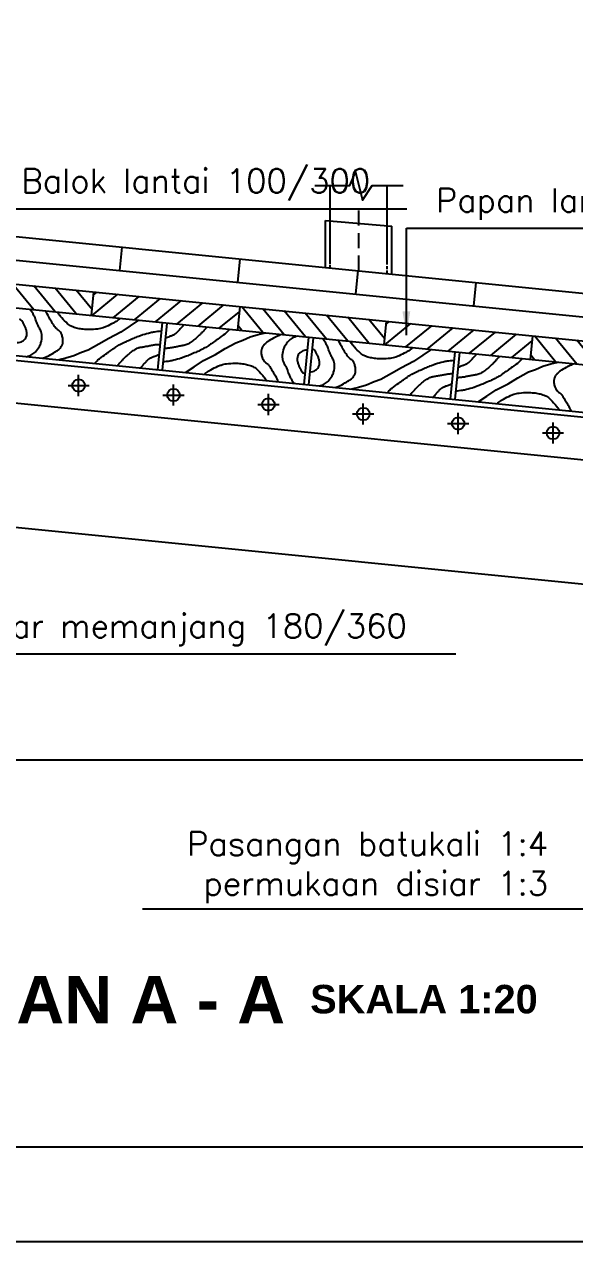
# Model space of a CAD drawing. Header units: metres. Extents: x -50 to 791, y -10 to 584.
# Drawn here: x 161.1 to 219.1, y -10 to 118.3 of the extents above; entities that cross this region are included whole.
import ezdxf

# ---------------------------------------------------------------- set-up
doc = ezdxf.new("R2010")
doc.units = ezdxf.units.M
doc.linetypes.add('DASHED2', pattern=[9.525, 6.35, -3.175])
doc.layers.get('0').update_dxf_attribs({"linetype": 'CONTINUOUS'})
for name, color, linetype in [('ARSIRKAYU', 2, 'CONTINUOUS'), ('GRS-POTONG', 5, 'CONTINUOUS'), ('KAYU', 3, 'CONTINUOUS'), ('UKURAN', 2, 'CONTINUOUS')]:
    doc.layers.add(name, color=color, linetype=linetype)
doc.styles.add('ARIALBOLD', font='arialbd.ttf')
doc.styles.get("Standard").update_dxf_attribs({"font": 'Simplex.shx'})
doc.dimstyles.get("Standard").update_dxf_attribs({"dimtxt": 0.18, "dimasz": 0.18, "dimexe": 0.18, "dimexo": 0.0625, "dimgap": 0.09, "dimtad": 0, "dimtih": 1, "dimtoh": 1, "dimdec": 4, "dimzin": 0, "dimdsep": 46, "dimtxsty": 'Standard', "dimcen": 0.09, "dimadec": 0, "dimazin": 0, "dimtfac": 1, "dimtdec": 4, "dimtofl": 0, "dimtmove": 0, "dimatfit": 3, "dimfxl": 1, "dimtolj": 1, "dimtzin": 0, "dimarcsym": 0})

msp = doc.modelspace()

# ---------------------------------------------------------------- hatches: boundary and pattern name
at = {"layer": 'ARSIRKAYU'}
h = msp.add_hatch(dxfattribs=at)
h.set_pattern_fill('LINE', color=256, scale=0.5, angle=309.2894069, style=0)
h.set_pattern_definition([(309.2894, (81.3938, -129.0837), (1.228657, 1.005265), [])])
h.paths.add_polyline_path([(168.12228, 87.58137), (168.37104, 90.06896), (152.94796, 91.61127), (152.69921, 89.12367)])
h = msp.add_hatch(dxfattribs=at)
h.set_pattern_fill('ANSI31', color=256, scale=0.5, angle=-5.7105931, style=0)
h.set_pattern_definition([(39.2894, (81.3938, -129.0837), (-1.005265, 1.228657), [])])
h.paths.add_polyline_path([(183.79412, 88.52665), (168.37104, 90.06896), (168.12228, 87.58137), (183.54536, 86.03906)])
h = msp.add_hatch(dxfattribs=at)
h.set_pattern_fill('LINE', color=256, scale=0.5, angle=309.2894069, style=0)
h.set_pattern_definition([(309.2894, (112.24, -132.1683), (1.228657, 1.005265), [])])
h.paths.add_polyline_path([(198.96843, 84.49675), (199.21719, 86.98434), (183.79412, 88.52665), (183.54536, 86.03906)])
h = msp.add_hatch(dxfattribs=at)
h.set_pattern_fill('ANSI31', color=256, scale=0.5, angle=-5.7105931, style=0)
h.set_pattern_definition([(39.2894, (112.24, -132.1683), (-1.005265, 1.228657), [])])
h.paths.add_polyline_path([(214.64027, 85.44204), (199.21719, 86.98434), (198.96843, 84.49675), (214.39151, 82.95444)])
h = msp.add_hatch(dxfattribs=at)
h.set_pattern_fill('LINE', color=256, scale=0.5, angle=309.2894069, style=0)
h.set_pattern_definition([(309.2894, (143.0861, -135.253), (1.228657, 1.005265), [])])
h.paths.add_polyline_path([(229.81459, 81.41214), (230.06335, 83.89973), (214.64027, 85.44204), (214.39151, 82.95444)])

# ---------------------------------------------------------------- linework, layer by layer
at = {"color": 1}
msp.add_lwpolyline([(-50.33, -9.99951), (790.67, -9.99951), (790.67, 584.00049), (-50.33, 584.00049)], close=True, dxfattribs=at)
msp.add_lwpolyline([(-0.33, 0.00049), (780.67, 0.00049), (780.67, 574.00049), (-0.33, 574.00049)], close=True)
at = {"layer": 'ARSIRKAYU'}
for points in [[(161.2984, 83.23882, 0.06378848), (161.87308, 83.46572, 0.083608837), (162.24356, 83.75939, 0.045540808), (162.64874, 84.30055, 0.070929534), (162.82228, 84.6998, 0.071973496), (162.91592, 85.44668, 0.10099542), (162.79812, 85.97275, 0.025748047), (162.60048, 86.35888, -0.03178691), (162.44411, 86.67367, -0.013975663), (162.32424, 86.98318, 0.009744136), (162.15609, 87.4285, 0.045828711), (161.99642, 87.74118, 0.026879954), (161.65032, 88.22856)], [(162.97683, 83.07097, 0.01529104), (163.42131, 83.24347, 0.024512912), (163.68923, 83.37282, 0.012467524), (164.32604, 83.74059, 0.02534201), (164.62491, 83.94477, 0.066646882), (164.90639, 84.22497, 0.074859677), (165.07771, 84.53476, 0.075524344), (165.13724, 84.82114, 0.058573077), (165.11361, 85.19669, 0.046204414), (165.00629, 85.58119, 0.066450977), (164.87359, 85.82571, 0.098487276), (164.57293, 86.10273, -0.104277406), (164.29167, 86.36791, -0.009432514), (164.19982, 86.50565, -0.002770775), (163.89869, 86.98198, -0.018627969), (163.64501, 87.42405, -0.013387846), (163.33218, 88.06038)], [(171.1652, 87.27707, -0.018664894), (170.72906, 86.94853, -0.031468309), (170.45198, 86.78041, -0.012748648), (169.70972, 86.41547, -0.029122252), (169.37233, 86.28336, -0.046300172), (168.77867, 86.14907, -0.033094409), (167.92974, 86.09486, -0.024322534), (167.26878, 86.12862, -0.027967397), (166.70005, 86.21783, -0.037122191), (166.17712, 86.37144, -0.051374662), (165.82424, 86.54742, -0.051113076), (165.61404, 86.71306, -0.016068495), (165.02334, 87.32328, -0.038091712), (164.76006, 87.66191, -0.013551276), (164.59001, 87.93459)], [(160.29846, 84.71717, 0.07112432), (160.62573, 84.7536, 0.087556158), (160.86978, 84.8648, 0.056248354), (161.16349, 85.11961, 0.0999648), (161.27761, 85.30803, 0.073450154), (161.34207, 85.62823, 0.076590518), (161.31051, 85.94001, 0.022376324), (161.21349, 86.25534, 0.02430531), (161.09749, 86.53608, 0.023328501), (160.95835, 86.79877, 0.02631247), (160.8125, 87.01834, 0.081592931), (160.7364, 87.09199, 0.039211151), (160.54698, 87.20241)], [(168.46443, 82.52221, -0.012997447), (168.82954, 82.8928, -0.033091182), (168.98588, 83.02466, -0.000991074), (169.69585, 83.54508, -0.002977601), (169.93353, 83.71642, -0.001659014), (170.40985, 84.05311, -0.003309582), (170.65028, 84.21951, -0.022093311), (171.07676, 84.48369, -0.018393394), (171.61295, 84.75851, -0.00617824), (172.03961, 84.95135, -0.004532927), (172.62662, 85.20166, -0.003970056), (173.11849, 85.40158, -0.005467139), (173.47835, 85.54, -0.020517034), (173.56938, 85.56968, -0.002421362), (174.35108, 85.78548, -0.029890268), (174.77961, 85.87447, -0.018121996), (175.49683, 85.95278)], [(182.7057, 86.12303, -0.012997447), (182.34058, 85.75244, -0.033091182), (182.18424, 85.62058, -0.000991074), (181.47427, 85.10016, -0.002977601), (181.23659, 84.92882, -0.001659014), (180.76028, 84.59213, -0.003309582), (180.51985, 84.42573, -0.022093311), (180.09336, 84.16155, -0.018393394), (179.55717, 83.88673, -0.00617824), (179.13051, 83.69389, -0.004532927), (178.5435, 83.44358, -0.003970056), (178.05163, 83.24365, -0.005467139), (177.69177, 83.10524, -0.020517034), (177.60075, 83.07556, -0.002421362), (176.81904, 82.85975, -0.029890268), (176.39051, 82.77077, -0.018121996), (175.67329, 82.69246)], [(180.27407, 86.36619, -0.008435895), (180.16941, 86.21542, -0.020504938), (180.12282, 86.15596, -0.003459548), (179.87404, 85.86802, -0.013722918), (179.80885, 85.79762, -0.009266465), (179.5837, 85.57583, -0.007193444), (179.28444, 85.29985, -0.003458583), (179.21268, 85.23645, -0.001459198), (179.04115, 85.08786, -0.023319225), (178.61554, 84.75463, -0.035029111), (178.30811, 84.56715, -0.026585005), (178.10032, 84.47325, -0.047167509), (177.97652, 84.43806, -0.000665272), (177.77844, 84.40173, -0.000733431), (177.59869, 84.36927, -0.000521819), (177.17671, 84.29419, 0.003440029), (177.11277, 84.28242, 0.000476762), (177.10212, 84.28038, 0.000023444), (176.8856, 84.23857, 0.000466722), (176.70398, 84.20331, -0.000405517), (176.49495, 84.1627, -0.021291095), (176.40586, 84.14937, -0.004670785), (175.99734, 84.1098, -0.019872184), (175.95212, 84.10765, -0.006553739), (175.81488, 84.10839)], [(177.85118, 86.60848, -0.01161999), (177.76815, 86.48852, -0.022597242), (177.72131, 86.42988, -0.000116699), (177.59375, 86.28424, -0.001316031), (177.5824, 86.27136, -0.000038647), (177.55829, 86.24413, -0.000118026), (177.55039, 86.23522, -0.002789472), (177.49642, 86.17504, -0.000826637), (177.31284, 85.97329, -0.003545162), (177.24331, 85.8982, -0.002478075), (177.14255, 85.79199, -0.015263658), (177.07447, 85.72514, -0.014946285), (177.00096, 85.6612, -0.019891441), (176.94085, 85.61586, -0.020327366), (176.87865, 85.57637, -0.010288114), (176.81003, 85.53848, -0.012595548), (176.75262, 85.51012, -0.005809165), (176.63601, 85.45778, -0.009118315), (176.56076, 85.42666, -0.000471347), (176.51551, 85.40895, -0.000744509), (176.48683, 85.39781, -0.00176233), (176.45891, 85.38713, -0.000122596), (176.05692, 85.23503, -0.003794955), (176.03062, 85.22532, -0.000927895), (175.92271, 85.18661)], [(188.19329, 85.57427, 0.01529104), (187.74882, 85.40177, 0.024512912), (187.48089, 85.27242, 0.012467524), (186.84409, 84.90465, 0.02534201), (186.54521, 84.70047, 0.066646882), (186.26373, 84.42027, 0.074859677), (186.09241, 84.11048, 0.075524344), (186.03289, 83.8241, 0.058573077), (186.05651, 83.44855, 0.046204414), (186.16383, 83.06405, 0.066450977), (186.29654, 82.81953, 0.098487276), (186.59719, 82.54251, -0.104277406), (186.87845, 82.27733, -0.009432514), (186.97031, 82.13959, -0.002770775), (187.27143, 81.66326, -0.018627969), (187.52511, 81.22119, -0.013387846), (187.83794, 80.58486)], [(189.87172, 85.40642, 0.06378848), (189.29704, 85.17952, 0.083608837), (188.92656, 84.88585, 0.045540808), (188.52138, 84.34469, 0.070929534), (188.34784, 83.94544, 0.071973496), (188.2542, 83.19856, 0.10099542), (188.37201, 82.67249, 0.025748047), (188.56965, 82.28636, -0.03178691), (188.72601, 81.97157, -0.013975663), (188.84588, 81.66206, 0.009744136), (189.01403, 81.21674, 0.045828711), (189.17371, 80.90406, 0.026879954), (189.5198, 80.41668)], [(192.14455, 80.1542, 0.06378848), (192.71924, 80.3811, 0.083608837), (193.08972, 80.67478, 0.045540808), (193.49489, 81.21594, 0.070929534), (193.66844, 81.61518, 0.071973496), (193.76207, 82.36206, 0.10099542), (193.64427, 82.88814, 0.025748047), (193.44663, 83.27427, -0.03178691), (193.29027, 83.58906, -0.013975663), (193.17039, 83.89857, 0.009744136), (193.00224, 84.34388, 0.045828711), (192.84257, 84.65656, 0.026879954), (192.49648, 85.14395)], [(193.82298, 79.98636, 0.01529104), (194.26746, 80.15885, 0.024512912), (194.53539, 80.2882, 0.012467524), (195.17219, 80.65598, 0.02534201), (195.47106, 80.86016, 0.066646882), (195.75254, 81.14035, 0.074859677), (195.92386, 81.45014, 0.075524344), (195.98339, 81.73652, 0.058573077), (195.95976, 82.11207, 0.046204414), (195.85244, 82.49658, 0.066450977), (195.71974, 82.74109, 0.098487276), (195.41909, 83.01811, -0.104277406), (195.13782, 83.2833, -0.009432514), (195.04597, 83.42103, -0.002770775), (194.74484, 83.89736, -0.018627969), (194.49117, 84.33944, -0.013387846), (194.17833, 84.97576)], [(202.01136, 84.19246, -0.018664894), (201.57521, 83.86391, -0.031468309), (201.29813, 83.6958, -0.012748648), (200.55587, 83.33086, -0.029122252), (200.21849, 83.19874, -0.046300172), (199.62482, 83.06445, -0.033094409), (198.77589, 83.01024, -0.024322534), (198.11493, 83.044, -0.027967397), (197.5462, 83.13321, -0.037122191), (197.02327, 83.28683, -0.051374662), (196.67039, 83.4628, -0.051113076), (196.46019, 83.62844, -0.016068495), (195.8695, 84.23866, -0.038091712), (195.60621, 84.5773, -0.013551276), (195.43616, 84.84998)], [(170.89605, 82.27905, -0.008435895), (171.00071, 82.42982, -0.020504938), (171.0473, 82.48928, -0.003459548), (171.29609, 82.77722, -0.013722918), (171.36127, 82.84762, -0.009266465), (171.58642, 83.06941, -0.007193444), (171.88568, 83.34539, -0.003458583), (171.95744, 83.40879, -0.001459198), (172.12897, 83.55737, -0.023319225), (172.55458, 83.89061, -0.035029111), (172.86201, 84.07809, -0.026585005), (173.0698, 84.17198, -0.047167509), (173.1936, 84.20718, -0.000665272), (173.39168, 84.24351, -0.000733431), (173.57143, 84.27597, -0.000521819), (173.99341, 84.35105, 0.003440029), (174.05735, 84.36282, 0.000476762), (174.068, 84.36486, 0.000023444), (174.28452, 84.40667, 0.000466722), (174.46614, 84.44193, -0.000405517), (174.67517, 84.48254, -0.021291095), (174.76426, 84.49586, -0.004670785), (175.17278, 84.53544, -0.019872184), (175.218, 84.53758, -0.006553739), (175.35524, 84.53685)], [(173.31894, 82.03676, -0.01161999), (173.40198, 82.15672, -0.022597242), (173.44881, 82.21536, -0.000116699), (173.57637, 82.361, -0.001316031), (173.58772, 82.37388, -0.000038647), (173.61184, 82.40111, -0.000118026), (173.61974, 82.41002, -0.002789472), (173.6737, 82.4702, -0.000826637), (173.85728, 82.67195, -0.003545162), (173.92681, 82.74704, -0.002478075), (174.02757, 82.85325, -0.015263658), (174.09565, 82.9201, -0.014946285), (174.16917, 82.98404, -0.019891441), (174.22927, 83.02937, -0.020327366), (174.29147, 83.06887, -0.010288114), (174.36009, 83.10676, -0.012595548), (174.4175, 83.13511, -0.005809165), (174.53411, 83.18746, -0.009118315), (174.60936, 83.21858, -0.000471347), (174.65462, 83.23629, -0.000744509), (174.68329, 83.24743, -0.00176233), (174.71122, 83.25811, -0.000122596), (175.1132, 83.41021, -0.003794955), (175.1395, 83.41992, -0.000927895), (175.24742, 83.45863)], [(190.87167, 83.92807, 0.07112432), (190.54439, 83.89164, 0.087556158), (190.30034, 83.78044, 0.056248354), (190.00663, 83.52563, 0.0999648), (189.89251, 83.33721, 0.073450154), (189.82805, 83.01701, 0.076590518), (189.85961, 82.70523, 0.022376324), (189.95663, 82.3899, 0.02430531), (190.07263, 82.10916, 0.023328501), (190.21177, 81.84647, 0.02631247), (190.35762, 81.6269, 0.081592931), (190.43373, 81.55325, 0.039211151), (190.62314, 81.44283)], [(191.14461, 81.63255, 0.07112432), (191.47188, 81.66898, 0.087556158), (191.71593, 81.78018, 0.056248354), (192.00965, 82.03499, 0.0999648), (192.12376, 82.22342, 0.073450154), (192.18822, 82.54361, 0.076590518), (192.15667, 82.85539, 0.022376324), (192.05965, 83.17072, 0.02430531), (191.94364, 83.45146, 0.023328501), (191.80451, 83.71416, 0.02631247), (191.65865, 83.93372, 0.081592931), (191.58255, 84.00737, 0.039211151), (191.39313, 84.1178)], [(208.69733, 83.52386, -0.01161999), (208.6143, 83.40391, -0.022597242), (208.56747, 83.34527, -0.000116699), (208.4399, 83.19963, -0.001316031), (208.42856, 83.18674, -0.000038647), (208.40444, 83.15952, -0.000118026), (208.39654, 83.1506, -0.002789472), (208.34257, 83.09042, -0.000826637), (208.15899, 82.88867, -0.003545162), (208.08946, 82.81359, -0.002478075), (207.98871, 82.70737, -0.015263658), (207.92063, 82.64053, -0.014946285), (207.84711, 82.57658, -0.019891441), (207.787, 82.53125, -0.020327366), (207.72481, 82.49176, -0.010288114), (207.65619, 82.45386, -0.012595548), (207.59878, 82.42551, -0.005809165), (207.48217, 82.37316, -0.009118315), (207.40691, 82.34204, -0.000471347), (207.36166, 82.32434, -0.000744509), (207.33298, 82.3132, -0.00176233), (207.30506, 82.30251, -0.000122596), (206.90307, 82.15042, -0.003794955), (206.87677, 82.1407, -0.000927895), (206.76886, 82.10199)], [(180.00492, 81.36817, -0.018664894), (180.44107, 81.69671, -0.031468309), (180.71814, 81.86483, -0.012748648), (181.4604, 82.22977, -0.029122252), (181.79779, 82.36188, -0.046300172), (182.39146, 82.49617, -0.033094409), (183.24038, 82.55038, -0.024322534), (183.90134, 82.51662, -0.027967397), (184.47007, 82.42741, -0.037122191), (184.99301, 82.2738, -0.051374662), (185.34588, 82.09782, -0.051113076), (185.55608, 81.93218, -0.016068495), (186.14678, 81.32196, -0.038091712), (186.41006, 80.98333, -0.013551276), (186.58011, 80.71065)], [(199.31058, 79.4376, -0.012997447), (199.67569, 79.80818, -0.033091182), (199.83203, 79.94004, -0.000991074), (200.54201, 80.46046, -0.002977601), (200.77969, 80.6318, -0.001659014), (201.256, 80.9685, -0.003309582), (201.49643, 81.13489, -0.022093311), (201.92292, 81.39908, -0.018393394), (202.4591, 81.6739, -0.00617824), (202.88576, 81.86673, -0.004532927), (203.47277, 82.11704, -0.003970056), (203.96464, 82.31697, -0.005467139), (204.3245, 82.45538, -0.020517034), (204.41553, 82.48507, -0.002421362), (205.19724, 82.70087, -0.029890268), (205.62576, 82.78986, -0.018121996), (206.34298, 82.86816)], [(213.55185, 83.03841, -0.012997447), (213.18673, 82.66783, -0.033091182), (213.0304, 82.53596, -0.000991074), (212.32042, 82.01554, -0.002977601), (212.08274, 81.84421, -0.001659014), (211.60643, 81.50751, -0.003309582), (211.366, 81.34111, -0.022093311), (210.93951, 81.07693, -0.018393394), (210.40333, 80.80211, -0.00617824), (209.97667, 80.60928, -0.004532927), (209.38966, 80.35896, -0.003970056), (208.89779, 80.15904, -0.005467139), (208.53793, 80.02063, -0.020517034), (208.4469, 79.99094, -0.002421362), (207.66519, 79.77514, -0.029890268), (207.23666, 79.68615, -0.018121996), (206.51944, 79.60785)], [(211.12022, 83.28157, -0.008435895), (211.01556, 83.1308, -0.020504938), (210.96898, 83.07135, -0.003459548), (210.72019, 82.78341, -0.013722918), (210.655, 82.713, -0.009266465), (210.42985, 82.49122, -0.007193444), (210.13059, 82.21523, -0.003458583), (210.05884, 82.15183, -0.001459198), (209.8873, 82.00325, -0.023319225), (209.4617, 81.67002, -0.035029111), (209.15426, 81.48254, -0.026585005), (208.94648, 81.38864, -0.047167509), (208.82267, 81.35344, -0.000665272), (208.6246, 81.31711, -0.000733431), (208.44484, 81.28466, -0.000521819), (208.02286, 81.20957, 0.003440029), (207.95892, 81.19781, 0.000476762), (207.94827, 81.19576, 0.000023444), (207.73175, 81.15395, 0.000466722), (207.55013, 81.11869, -0.000405517), (207.3411, 81.07809, -0.021291095), (207.25201, 81.06476, -0.004670785), (206.8435, 81.02519, -0.019872184), (206.79827, 81.02304, -0.006553739), (206.66104, 81.02377)], [(219.03945, 82.48965, 0.01529104), (218.59497, 82.31716, 0.024512912), (218.32704, 82.1878, 0.012467524), (217.69024, 81.82003, 0.02534201), (217.39137, 81.61585, 0.066646882), (217.10988, 81.33566, 0.074859677), (216.93857, 81.02586, 0.075524344), (216.87904, 80.73949, 0.058573077), (216.90267, 80.36394, 0.046204414), (217.00999, 79.97943, 0.066450977), (217.14269, 79.73492, 0.098487276), (217.44334, 79.45789, -0.104277406), (217.72461, 79.19271, -0.009432514), (217.81646, 79.05498, -0.002770775), (218.11759, 78.57865, -0.018627969), (218.37126, 78.13657, -0.013387846), (218.6841, 77.50025)], [(201.74221, 79.19444, -0.008435895), (201.84686, 79.34521, -0.020504938), (201.89345, 79.40466, -0.003459548), (202.14224, 79.6926, -0.013722918), (202.20743, 79.76301, -0.009266465), (202.43257, 79.98479, -0.007193444), (202.73184, 80.26078, -0.003458583), (202.80359, 80.32418, -0.001459198), (202.97513, 80.47276, -0.023319225), (203.40073, 80.80599, -0.035029111), (203.70816, 80.99347, -0.026585005), (203.91595, 81.08737, -0.047167509), (204.03976, 81.12257, -0.000665272), (204.23783, 81.1589, -0.000733431), (204.41759, 81.19135, -0.000521819), (204.83956, 81.26644, 0.003440029), (204.90351, 81.2782, 0.000476762), (204.91416, 81.28025, 0.000023444), (205.13067, 81.32206, 0.000466722), (205.3123, 81.35732, -0.000405517), (205.52133, 81.39792, -0.021291095), (205.61041, 81.41125, -0.004670785), (206.01893, 81.45082, -0.019872184), (206.06416, 81.45297, -0.006553739), (206.20139, 81.45223)], [(204.1651, 78.95215, -0.01161999), (204.24813, 79.0721, -0.022597242), (204.29496, 79.13074, -0.000116699), (204.42252, 79.27638, -0.001316031), (204.43387, 79.28926, -0.000038647), (204.45799, 79.31649, -0.000118026), (204.46589, 79.3254, -0.002789472), (204.51986, 79.38558, -0.000826637), (204.70343, 79.58734, -0.003545162), (204.77296, 79.66242, -0.002478075), (204.87372, 79.76864, -0.015263658), (204.9418, 79.83548, -0.014946285), (205.01532, 79.89943, -0.019891441), (205.07543, 79.94476, -0.020327366), (205.13762, 79.98425, -0.010288114), (205.20624, 80.02214, -0.012595548), (205.26365, 80.0505, -0.005809165), (205.38026, 80.10285, -0.009118315), (205.45552, 80.13397, -0.000471347), (205.50077, 80.15167, -0.000744509), (205.52944, 80.16281, -0.00176233), (205.55737, 80.1735, -0.000122596), (205.95936, 80.32559, -0.003794955), (205.98565, 80.3353, -0.000927895), (206.09357, 80.37402)], [(210.85107, 78.28355, -0.018664894), (211.28722, 78.6121, -0.031468309), (211.56429, 78.78021, -0.012748648), (212.30655, 79.14515, -0.029122252), (212.64394, 79.27726, -0.046300172), (213.23761, 79.41156, -0.033094409), (214.08653, 79.46576, -0.024322534), (214.7475, 79.432, -0.027967397), (215.31622, 79.3428, -0.037122191), (215.83916, 79.18918, -0.051374662), (216.19204, 79.01321, -0.051113076), (216.40224, 78.84757, -0.016068495), (216.99293, 78.23735, -0.038091712), (217.25622, 77.89871, -0.013551276), (217.42627, 77.62603)]]:
    msp.add_lwpolyline(points, format="xyb", dxfattribs=at)
for points in [[(173.10578, 87.08302), (172.20956, 86.48365), (171.2349, 85.82484), (169.95733, 85.16608), (168.92569, 84.54322), (167.80407, 83.92936), (167.0813, 83.66888), (166.28955, 83.32454), (165.44681, 83.07606), (164.69478, 82.89918)], [(178.06435, 81.56222), (178.96057, 82.16159), (179.93522, 82.82039), (181.21279, 83.47916), (182.24443, 84.10202), (183.36605, 84.71588), (184.08883, 84.97636), (184.88057, 85.3207), (185.72331, 85.56918), (186.47534, 85.74606)], [(203.95193, 83.9984), (203.05571, 83.39904), (202.08106, 82.74023), (200.80348, 82.08146), (199.77184, 81.45861), (198.65022, 80.84475), (197.92745, 80.58427), (197.1357, 80.23993), (196.29296, 79.99144), (195.54094, 79.81456)], [(208.9105, 78.47761), (209.80672, 79.07697), (210.78137, 79.73578), (212.05894, 80.39454), (213.09059, 81.0174), (214.21221, 81.63126), (214.93498, 81.89174), (215.72672, 82.23608), (216.56947, 82.48457), (217.32149, 82.66145)]]:
    msp.add_lwpolyline(points, dxfattribs=at)
at = {"layer": 'KAYU'}
for p, q in [((166.7904, 79.08362), (166.7904, 81.3203)), ((165.67206, 80.20196), (167.90874, 80.20196)), ((176.7904, 78.08362), (176.7904, 80.3203)), ((175.67206, 79.20196), (177.90874, 79.20196)), ((186.7904, 77.08362), (186.7904, 79.3203)), ((196.7904, 76.08362), (196.7904, 78.3203)), ((185.67206, 78.20196), (187.90874, 78.20196)), ((195.67206, 77.20196), (197.90874, 77.20196)), ((206.7904, 75.08362), (206.7904, 77.3203)), ((205.67206, 76.20196), (207.90874, 76.20196)), ((216.7904, 74.08362), (216.7904, 76.3203)), ((215.67206, 75.20196), (217.90874, 75.20196))]:
    msp.add_line(p, q, dxfattribs=at)
for points in [[(84.2904, 103.50196), (320.61173, 79.86983)], [(84.2904, 100.98949), (320.36297, 77.38224)], [(193.31287, 93.01249), (193.31287, 101.26963)], [(199.31287, 93.01249), (199.31287, 101.26963)], [(84.2904, 98.47702), (313.2904, 75.57702)], [(192.81287, 92.59971), (192.81287, 97.59971)], [(199.81287, 92.00029), (199.81287, 97.00029)], [(84.2904, 95.96455), (313.2904, 73.06455)], [(171.35615, 94.79539), (171.10739, 92.30779)], [(183.79412, 93.55159), (183.54536, 91.064)], [(196.23208, 92.30779), (195.98332, 89.8202)], [(208.67005, 91.064), (208.42129, 88.5764)], [(83.7904, 90.50196), (312.7904, 67.60196)], [(84.2904, 90.93962), (313.2904, 68.03962)], [(168.37104, 90.06896), (168.12228, 87.58137)], [(183.79412, 88.52665), (183.54536, 86.03906)], [(83.7904, 86.00196), (312.7904, 63.10196)], [(175.58506, 86.83509), (175.08754, 81.8599)], [(176.08258, 86.78534), (175.58506, 81.81015)], [(199.21719, 86.98434), (198.96843, 84.49675)], [(191.00814, 85.29278), (190.51062, 80.31759)], [(191.50566, 85.24303), (191.00814, 80.26784)], [(214.64027, 85.44204), (214.39151, 82.95444)], [(206.43121, 83.75047), (205.9337, 78.77529)], [(206.92873, 83.70072), (206.43121, 78.72554)], [(94.0404, 71.87484), (298.80199, 51.39868)]]:
    msp.add_lwpolyline(points, dxfattribs=at)
at = {"layer": 'KAYU', "linetype": 'DASHED2', "ltscale": 0.25, "flags": 128}
msp.add_lwpolyline([(196.31287, 92.29971), (196.31287, 98.93218)], dxfattribs=at)
at = {"layer": 'KAYU', "linetype": 'DASHED2', "ltscale": 0.05}
for points in [[(193.31287, 92.59971), (193.31287, 93.01249)], [(199.31287, 91.99971), (199.31287, 93.01249)]]:
    msp.add_lwpolyline(points, dxfattribs=at)
at = {"layer": 'KAYU'}
for centre in [(166.7904, 80.20196), (176.7904, 79.20196), (186.7904, 78.20196), (196.7904, 77.20196), (206.7904, 76.20196), (216.7904, 75.20196)]:
    msp.add_circle(centre, 0.6643, dxfattribs=at)
at = {"layer": 'UKURAN'}
for points in [[(191.67104, 101.26963), (195.36646, 101.26963), (195.98236, 102.69476), (196.70091, 99.72197), (197.72742, 101.26963), (201.01223, 101.26963)], [(192.81287, 97.59971), (199.81287, 97.00029)], [(7.69773, 40.76253), (267.99671, 40.76253)]]:
    msp.add_lwpolyline(points, dxfattribs=at)

# ---------------------------------------------------------------- texts
at = {"layer": 'GRS-POTONG', "style": 'ARIALBOLD'}
for s, height, p in [('DETAIL POTONGAN A - A', 5, (102.80536, 12.99369)), ('SKALA 1:20', 3, (191.1938, 14.05178))]:
    msp.add_text(s, height=height, dxfattribs=at).set_placement(p)
at = {"layer": 'UKURAN', "char_height": 2.5}
for s, insert, attachment_point in [('\\A1;Balok lantai 100/300', (160.76987, 101.35188), 4), ('\\A1;Papan lantai jembatan 50/310', (204.45764, 99.3082), 4), ('\\A1;Gelegar memanjang 180/360', (150.69706, 54.46137), 4), ('\\A1;Pasangan batukali 1:4\\Ppermukaan disiar 1:3', (216.26753, 29.42315), 6)]:
    msp.add_mtext(s, dxfattribs=dict(at, insert=insert, attachment_point=attachment_point))

# ---------------------------------------------------------------- leaders
at = {"layer": 'UKURAN', "annotation_type": 0, "has_hookline": 1}
for points, hookline_direction, text_width in [([(148.92126, 87.863), (157.64487, 98.82212), (160.14487, 98.82212)], 0, 40.59524), ([(201.33253, 85.51917), (201.33264, 96.77844), (203.83264, 96.77844)], 0, 59.64286), ([(138.96309, 69.46848), (147.57206, 51.93161), (150.07206, 51.93161)], 0, 55.83333), ([(246.55473, 25.02542), (216.89253, 25.04815)], 1, 42.7381)]:
    msp.add_leader(points, dimstyle='Standard', override={"dimtxt": 2.5, "dimasz": 2.5, "dimexe": 1.25, "dimexo": 0.625, "dimgap": 0.625, "dimtad": 1, "dimtih": 0, "dimtoh": 0, "dimzin": 8, "dimcen": 2.5, "dimtofl": 1}, dxfattribs=dict(at, hookline_direction=hookline_direction, text_width=text_width))

doc.saveas('drawing.dxf')
